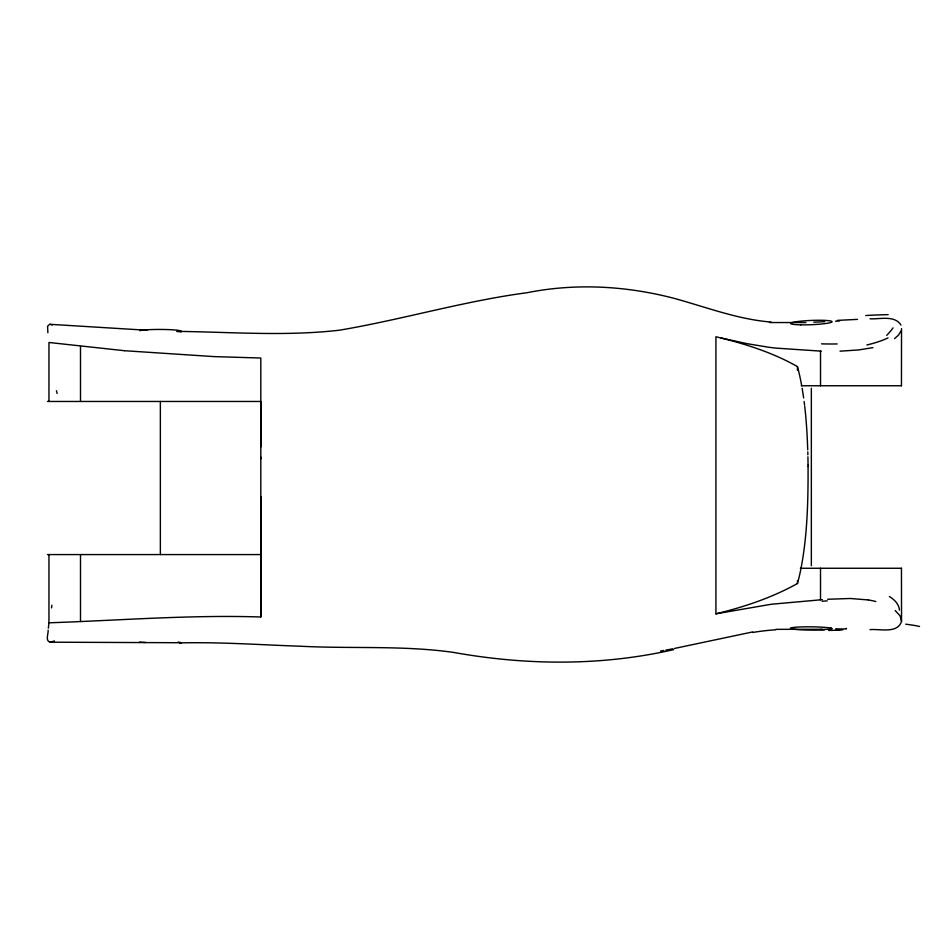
<?xml version="1.0" encoding="UTF-8"?>
<svg xmlns="http://www.w3.org/2000/svg" width="949" height="949" viewBox="0 0 949 949"><rect width="100%" height="100%" fill="white"/><g stroke="black" fill="none" stroke-linecap="round" stroke-linejoin="round"><path stroke-width="1.42" d="M48.352 628.202L48.957 622.805C119.55 620.421 190.18 614.691 260.809 616.992L260.809 496.588M260.809 458.96L260.809 457.133M260.809 446.955L260.809 426.694M260.809 426.291L260.809 401.463L47.474 401.463M822.356 599.673L771.193 604.264L715.914 613.825L715.914 336.741C744.075 343.538 772.166 352.209 797.457 366.611A125.743 53.144 -90 0 1 801.703 385.769M797.457 370.193L797.457 366.611M901.455 568.261L901.538 621.37C897.493 633.968 880.043 628.677 870.019 629.638M901.526 328.615L901.455 385.757M901.538 621.37L900.091 615.865L895.215 610.527M48.15 630.219C48.47 633.766 45.006 641.061 50.214 642.188L181.283 642.734L178.163 642.01M139.444 642.093L145.505 642.473M901.004 330.952L898.584 334.997L894.563 338.663M808.074 466.742C808.168 501.748 807.385 537.122 800.375 571.535A117.083 49.478 90 0 1 797.457 583.516C772 597.692 744.158 607.004 715.914 613.825M54.413 640.955L50.214 642.188M872.926 347.631L858.821 349.932L840.019 351.177M674.514 648.452L752.628 631.939M672.912 648.76L669.175 649.484M673.66 649.626C601.441 666.151 526.268 665.451 453.563 652.414C403.1 645.249 351.949 648.867 301.189 646.257C260.678 644.893 220.215 641.904 179.658 642.912M668.108 649.685L665.973 650.077M663.837 650.456L660.587 651.026M835.571 321.237L839.628 320.904M827.635 599.27L850.34 598.487L868.406 599.958M837.409 320.394L857.516 319.374M870.019 318.828C880.114 319.279 894.693 315.021 900.981 325.044M775.855 629.341L822.178 629.282M813.779 322.186L824.74 321.675M805.879 322.565L769.461 322.541M835.678 628.962L846.508 628.914L846.152 628.262M801.276 385.757L901.503 385.757M47.474 554.572L260.809 554.572M800.339 568.261L901.503 568.261M178.507 331.391C232.137 332.103 286.017 336.385 339.469 330.193C402.412 319.564 463.788 301.082 527.205 292.695C575.77 282.98 626.103 285.851 673.909 298.294C706.068 307.096 737.658 319.374 771.157 322.067M821.324 351.154L775.748 348.105A332.352 331.842 -90 0 1 768.121 347.156L746.839 343.633L721.074 337.986M820.517 351.118L820.517 385.757M147.498 330.288L49.692 324.285L47.58 326.231L47.865 332.719M124.544 350.715L214.166 356.61L260.809 358.022L260.809 616.992M124.402 350.703L48.957 342.482L48.957 401.463M50.095 324.297L52.314 325.021M802.154 388.295L803.649 397.928M804.123 401.463L804.574 405.057M804.716 406.267L805.25 411.095A234.628 99.159 90 0 1 807.67 448.913L807.741 449.885M807.801 451.866L807.872 454.844M807.919 456.825L808.05 464.749M808.062 464.998L808.074 466.493M820.517 568.261L820.517 599.827M811.348 388.295L811.348 565.734M797.457 580.646L797.457 583.505M160.357 401.463L160.357 554.572M80.499 346.468L80.499 401.463M80.499 554.572L80.499 621.476M48.957 554.572L48.957 622.805M56.442 390.739A162.979 7.248 77.7 0 1 57.118 393.444M51.543 607.929A170.974 2.633 -82 0 1 51.875 605.213M824.42 629.887A20.842 1.649 0.6 0 1 793.53 629.163A20.842 1.649 0.6 0 1 802.759 626.886A20.842 1.649 0.6 0 1 831.241 628.214M831.502 628.38A20.629 1.151 1.2 0 1 820.446 629.484M830.422 628.214A20.771 1.032 1 0 1 831.454 628.38M176.716 331.462A20.641 0.605 -1 0 1 178.08 331.486M139.835 330.715A20.89 1.684 0.2 0 1 163.797 329.481A20.89 1.684 0.2 0 1 180.998 331.426M177.973 331.521A20.771 0.747 -1.7 0 1 181.2 331.901M865.725 315.519A213.964 21.127 -9 0 1 888.169 314.653M905.666 624.181A215.969 17.177 -2.4 0 1 919.522 626.482M822.131 601.263A164.106 49.834 -6.1 0 1 827.243 600.859M868.406 599.958A62.029 30.071 -8.4 0 1 875.82 601.536M889.391 596.53A63.488 28.197 -5.8 0 1 899.427 610.124M893.021 327.891A127.083 29.182 -25 0 1 886.71 335.365M888.003 337.891A62.919 17.782 -5.1 0 1 866.876 344.985M837.184 343.941A137.166 54.888 3.2 0 1 821.549 343.858M839.877 629.697A32.871 25.362 34.9 0 1 836.081 629.472M752.711 632.473A156.905 112.646 -9.6 0 1 775.843 629.792M842.771 629.863A77.782 7.39 2.4 0 1 828.667 630.456M800.766 324.843A20.783 2.135 -2.4 0 0 832.095 321.711A20.783 2.135 -2.4 0 0 801.146 321.13A20.783 2.135 -2.4 0 0 800.766 324.843"/></g></svg>
